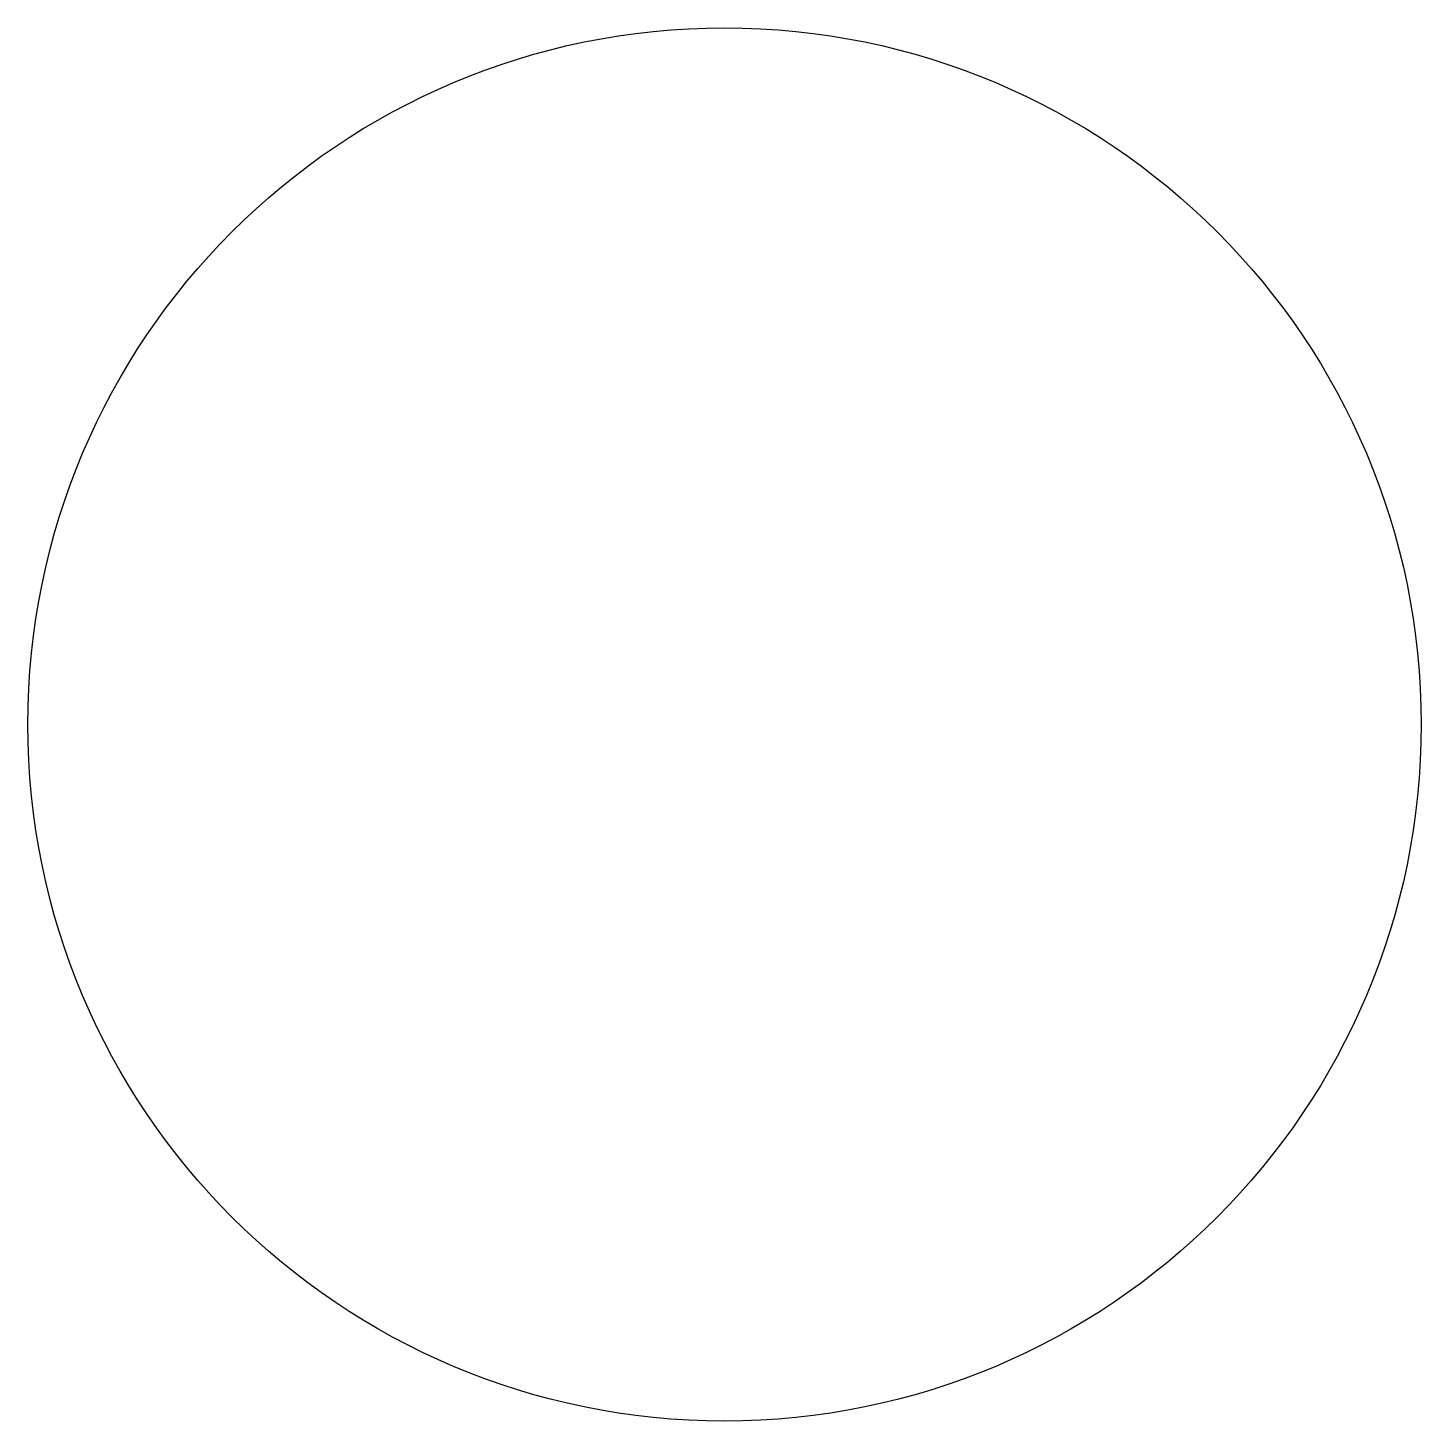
# Model space of a CAD drawing. Header units: feet. Extents: x 17.1 to 35.8, y 3 to 21.8.
import ezdxf

# ---------------------------------------------------------------- set-up
doc = ezdxf.new("R2010")
doc.units = ezdxf.units.FT
doc.header["$MEASUREMENT"] = 0

msp = doc.modelspace()

# ---------------------------------------------------------------- linework, layer by layer
msp.add_circle((26.455, 12.401), 9.363)

doc.saveas('drawing.dxf')
